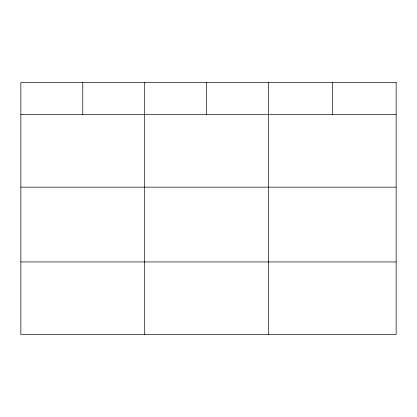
<?xml version="1.0" encoding="UTF-8"?>
<svg xmlns="http://www.w3.org/2000/svg" width="417" height="417" viewBox="0 0 417 417"><rect width="100%" height="100%" fill="white"/><g stroke="black" fill="none" stroke-linecap="round" stroke-linejoin="round"><path stroke-width="0.63" d="M20.85 114.566L396.15 114.566M20.85 187.155L396.15 187.155M20.85 261.949L396.15 261.949M332.349 82.457L332.349 114.566M268.548 82.457L268.548 334.543M206.623 82.457L206.623 114.566M144.699 82.457L144.699 334.543M82.775 82.457L82.775 114.566M396.15 82.457L20.85 82.457L20.85 334.543L396.15 334.543L396.15 82.457"/></g></svg>
